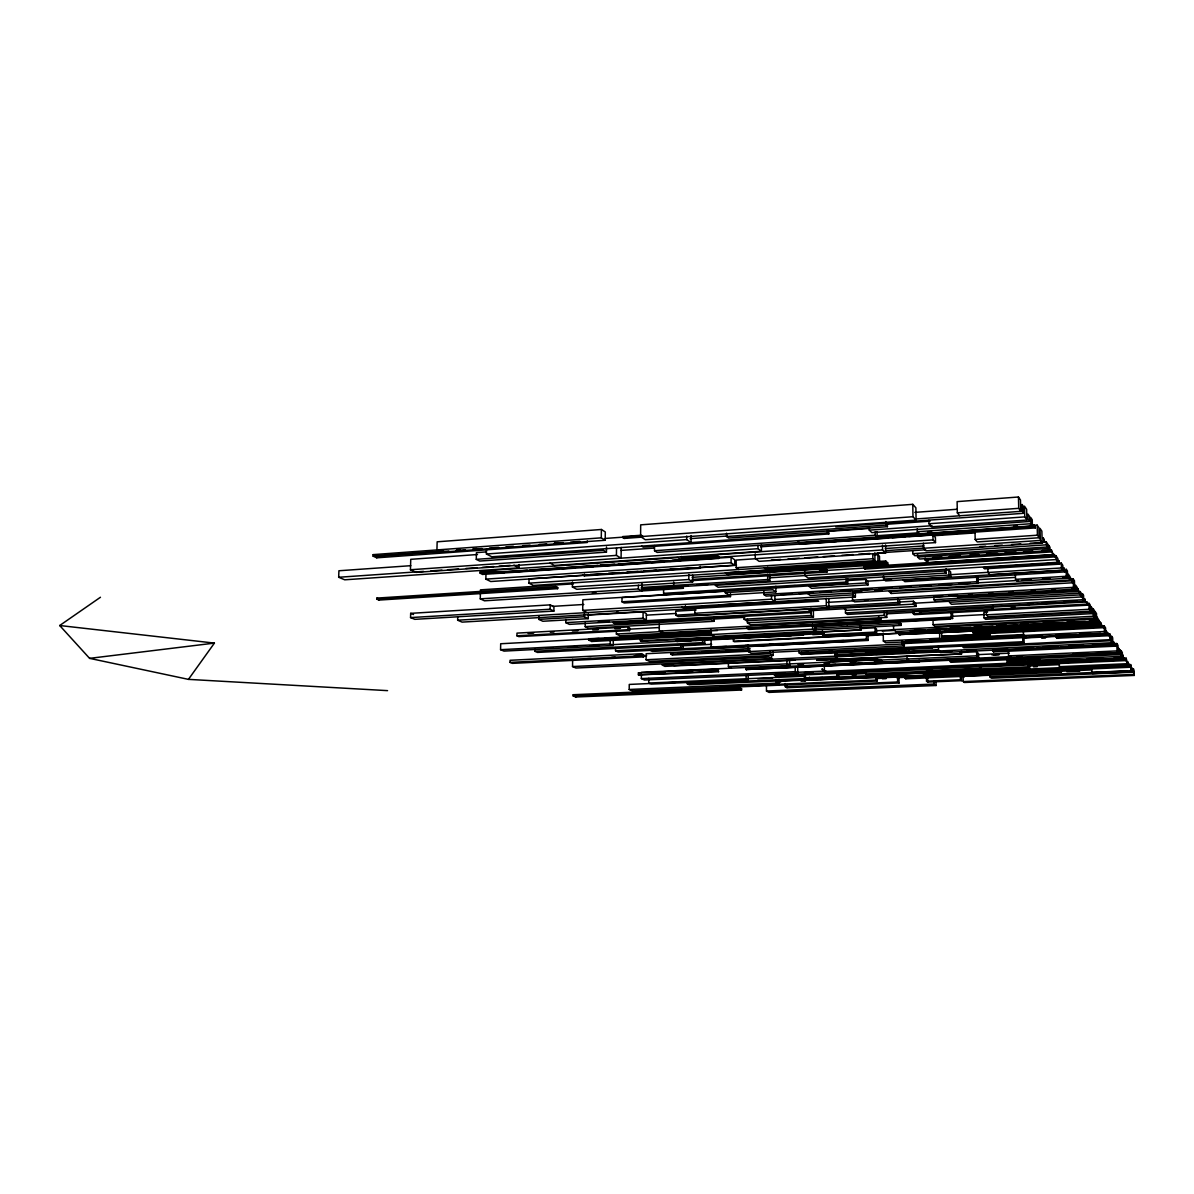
<?xml version="1.0" encoding="UTF-8"?>
<svg xmlns="http://www.w3.org/2000/svg" width="1194" height="1194" viewBox="0 0 1194 1194"><rect width="100%" height="100%" fill="white"/><g stroke="black" fill="none" stroke-linecap="round" stroke-linejoin="round"><path stroke-width="1.5" d="M775.861 586.284L775.876 591.911L728.519 594.791L725.251 592.657L725.251 589.851M887.381 523.196L887.426 526.688L728.653 538.046L726.609 536.539L726.609 533.136M727.982 574.508L727.982 573.195L887.709 562.852L887.724 564.21L727.982 574.508L725.415 572.747L885.739 562.344L887.724 564.21M731.37 668.207L728.415 666.61L728.415 662.118M724.907 591.254L622.029 597.567L621.984 601.791L624.163 602.985L730.489 596.597L730.489 593.716M731.086 557.21L734.773 559.852L734.773 565.359L731.086 562.747L731.086 557.21L703.236 559.105M915.499 629.328L915.544 632.432L734.355 641.745L733.429 641.208L733.429 638.193L734.355 638.745M702.594 639.984L704.818 641.223L704.803 643.85L702.579 642.611L702.594 639.984L695.221 640.372M815.472 624.701L815.517 631.163L714.236 636.492L710.878 634.581L710.893 629.79M868.038 634.969L868.098 640.417L713.281 648.208L711.117 647.014L711.131 639.939M585.269 622.82L585.209 626.626L588.582 628.283L714.027 621.298L714.027 617.417M716.878 555.807L716.878 557.091L718.773 558.419L718.773 557.135L716.878 555.807L681.744 558.21M718.549 671.715L717.579 669.207L638.417 672.879L638.402 674.834L718.549 671.715L717.579 669.207M573.404 583.851L480.481 589.851L480.272 598.851L484.48 600.806L683.386 588.329L680.953 585.821M683.222 643.939L683.207 648.73L680.759 647.432L615.537 650.745L615.567 647.581M685.431 605.731L685.416 609.104L681.908 607.03M691.072 535.524L691.042 542.613L686.699 539.598L686.714 536.031M692.669 575.254L692.639 581.941L688.834 579.508L688.848 574.463M828.815 598.537L828.89 607.656L697.953 615.119L694.818 613.268L694.833 607.895M582.791 574.986L584.418 575.896L700.236 568.24L700.236 566.389M748.683 651.252L672.446 655.028L670.715 654.148L670.729 652.536M672.446 655.028L672.446 653.417M673.7 582.03L673.67 585.448L676.132 586.955L769.861 581.075L769.846 574.15M899.619 599.851L899.679 604L678.237 616.611L675.729 615.179L675.744 611.164L696.102 609.985M676.968 641.551L675.819 639.775L676.968 641.551L803.517 635.133M680.759 647.432L680.789 644.238M681.401 559.941L677.819 557.598L492.54 570.284L496.913 572.478L681.401 559.941L681.416 556.449M565.837 619.507L565.777 622.641L569.359 624.372L646.327 620.014L646.372 613.671L643.103 611.865L587.941 615.089M773.13 650.775L773.145 655.387L649.417 661.372L646.103 659.76L646.148 653.73L750.101 648.566M748.16 675.043L748.175 679.834L651.043 684.102L648.73 683.043L648.775 678.326M1035.332 527.927L1035.302 526.584L799.831 542.986L797.786 541.285L799.846 544.27L1035.332 527.927L1034.094 526.091L657.148 552.419L654.521 550.718L654.551 545.539M881.082 617.402L881.142 621.134L662.64 632.91L659.267 631.104L659.312 623.91M665.804 594.672L663.58 593.358L663.61 588.746M629.581 630.566L627.895 629.701L627.91 626.969L516.987 633.118L516.942 635.79L518.853 636.626L629.581 630.566L629.611 627.85L627.91 626.969M778.995 679.446L779.025 684.61L632.417 690.878L629.208 689.475L629.253 684.431L649.73 683.52M641.999 583.597L641.939 590.985L638.372 588.926L638.402 585.209M640.596 536.628L640.685 524.853L912.783 504.331L915.888 507.808L916.082 520.121L645.327 539.733L640.596 536.628L912.977 516.718L916.082 520.121M639.491 675.341L639.506 673.371L638.417 672.879M861.173 626.91L861.202 629.895L641.656 641.402L640.402 640.76L640.432 637.894M797.711 666.655L797.756 673.147L644.447 680.013L641.357 678.595L641.387 673.849M643.581 656.879L641.491 655.864L641.506 653.715L510.062 660.297L510.017 662.386L512.42 663.357L643.581 656.879L643.596 654.745L641.506 653.715M641.656 641.402L641.685 638.536M646.327 620.014L643.059 618.238L643.103 611.865M613.313 639.387L613.253 645.432L610.209 643.954L610.253 639.402M621.208 547.419L621.089 558.21L616.432 555.389L616.522 548.15M717.445 630.536L619.88 635.79L616.373 634.029L616.402 631.268M642.685 537.076L624.178 538.419L622.925 537.628L622.94 536.569L641.476 535.211M624.178 538.419L622.94 536.569M591.746 641.491L591.761 640.253L588.702 638.79L588.687 640.044L591.746 641.491L714.087 635.014M605.209 540.255L601.283 537.837L601.388 529.479L437.153 541.807L436.929 549.897L441.541 552.18L605.209 540.255L605.298 531.942L601.388 529.479M485.645 551.956L476.436 552.628L476.272 559.344L479.675 561.061L606.448 552.121L606.507 546.986M771.548 654.969L771.563 658.67L575.941 668.028L572.538 666.551L572.642 659.386M573.21 695.983L573.224 694.714L739.474 687.654L741.549 688.729L741.549 690.028L575.777 696.997L573.21 695.983L739.474 688.968L741.549 690.028M575.777 696.997L575.792 695.729L573.224 694.714M586.97 612.582L582.702 610.403L582.851 599.776L847.755 583.523L847.71 578.762M584.418 575.896L584.448 574.09M588.299 613.91L588.239 618.656L584.403 616.731L584.448 613.552M587.299 540.912L587.269 542.509L376.752 557.822L373.14 556.165L373.185 554.628L601.283 537.837M555.882 586.567L555.867 587.702L557.673 588.657L557.688 587.523L555.882 586.567L376.871 598.09L376.826 599.179L378.961 600.075L557.673 588.657M692.639 581.941L576.777 589.299L572.419 586.97L572.493 582.03M588.239 618.656L542.837 621.268L538.822 619.373L538.882 616.223M553.882 611.074L550.135 609.238L550.21 604.865L410.676 613.343L410.557 617.582L414.84 619.343L553.882 611.074L553.956 606.731L550.21 604.865M410.811 565.687L338.917 570.762L338.678 577.269L344.723 579.806L519.091 567.851L519.151 564.508M767.682 567.254L767.697 570.254L533.449 585.448L528.987 583.165L529.061 578.836L588.343 574.896M704.803 643.85L537.479 652.431L534.778 651.267L534.822 648.73M613.253 645.432L503.987 651.103L500.57 649.685L500.689 643.745L599.134 638.491M482.645 574.418L482.674 573.195L480.197 571.971L480.167 573.21L482.645 574.418L718.773 558.419M734.773 565.359L490.734 581.523L485.854 579.12L485.973 573.836M828.785 531.226L828.8 533.957L827.591 532.882L491.824 556.792L486.421 554.001L486.54 548.852M685.431 607.627L816.935 599.925L818.696 601.239L462.108 622.119L457.645 620.208L457.72 616.955M761.384 544.942L761.399 551.27L757.996 548.688L416.139 572.374L410.452 569.747L410.751 559.329L477.496 554.523M376.752 557.822L376.797 556.285L373.185 554.628M378.961 600.075L379.005 598.97L376.871 598.09M59.7 625.522L89.595 658.357L188.443 679.371L214.413 643.103L59.7 625.522L100.46 597.254M89.595 658.357L214.413 643.103M1018.452 497.002L1018.736 508.331L1020.766 511.286L1020.467 500.017L1018.452 497.002L957.11 501.629L957.334 512.838L959.707 515.718M914.858 512.375L957.349 509.241M605.194 538.449L623.716 537.091M629.283 536.673L638.551 536.002M957.334 512.838L1018.736 508.331M624.178 537.36L642.7 536.002M622.925 537.628L641.476 536.27M373.14 556.165L443.526 551.016M456.496 550.076L460.197 549.807M473.167 548.852L476.869 548.583M554.673 542.897L558.374 542.628M376.797 556.285L448.81 551.031M456.198 550.479L465.436 549.807M472.824 549.27L482.048 548.598M489.436 548.061L498.674 547.389M506.047 546.837L513.435 546.3M522.673 545.628L530.061 545.091M539.285 544.419L546.673 543.882M554.061 543.345L563.299 542.658M570.672 542.121L579.911 541.449M914.962 519.032L1022.213 511.241L1023.616 513.301L835.725 526.882M885.844 524.33L930.126 521.151M690.028 538.673L727.191 536.002M726.609 536.539L885.844 525.076L887.426 526.688M486.421 554.001L686.699 539.598M928.977 523.748L1024.751 516.898L1026.915 520.032L931.693 526.793L928.977 523.748L928.902 520.226M828.83 531.345L869.605 528.435M869.247 527.076L869.292 530.151L932.051 525.688M828.8 533.957L643.238 547.136L641.671 546.136M476.272 559.344L603.448 550.315L606.448 552.121M620.671 550.434L654.073 548.076M1029.825 521.45L1028.049 518.853L1027.93 514.107L1029.706 516.718L1029.825 521.45L871.829 532.614L869.292 530.151M917.335 531.703L1030.885 523.733L1032.392 525.912L919.305 533.808L917.335 531.703L917.276 528.658M654.521 550.718L875.262 535.24L877.157 537.076L877.083 531.688M877.784 535.673L918.708 532.808M928.007 532.166L931.723 531.897M1013.587 526.166L1017.303 525.912M1030.332 525.002L1034.049 524.733L1035.302 526.584M1031.676 525.509L1037.153 525.121L1038.914 527.718L1039.183 537.748L977.244 541.927L975.185 539.434L975.005 531.121M410.452 569.747L616.432 555.389M760.503 546.792L836.531 541.509M840.233 541.255L853.217 540.345M856.919 540.091L888.44 537.897M892.142 537.643L905.127 536.748M908.828 536.479L932.932 534.808L935.409 537.539L935.499 542.598L719.579 557.27L715.997 554.762L933.021 539.897L935.499 542.598M932.574 535.837L975.185 532.897M338.678 577.269L423.527 571.389M430.9 570.881L441.959 570.12M447.496 569.732L458.571 568.971M465.944 568.448L477.003 567.687M482.54 567.314L493.6 566.538M499.137 566.165L510.211 565.389M761.399 551.27L554.419 565.463L550.031 563.061M480.197 571.971L494.988 570.971M975.185 539.434L1037.437 535.196L1039.183 537.748M480.167 573.21L527.285 570.165M530.091 569.807L562.613 567.762M566.329 567.508L597.925 565.359M600.373 565.031L614.656 564.225M618.388 563.971L649.984 561.822M653.7 561.568L668.58 560.553M672.297 560.299L718.773 557.135M493.406 573.329L504.54 572.583M510.122 572.195L523.121 571.314M526.823 571.06L539.822 570.18M545.404 569.807L558.404 568.926M562.105 568.672L575.105 567.792M580.687 567.419L593.672 566.538M597.388 566.284L610.388 565.404M615.955 565.016L628.954 564.135M632.671 563.881L645.67 563.001M651.237 562.628L664.237 561.747M669.804 561.374L680.953 560.613M686.52 560.24L699.52 559.359M885.351 548.524L924.037 545.912M755.265 553.837L755.265 558.523L759.086 561.344L885.649 552.912L882.56 549.956L736.176 560.061L736.176 567.717L738.788 569.553M885.381 550.688L924.081 548.091M923.514 548.27L1040.362 540.434L1042.198 543.106L925.977 550.852L923.514 548.27L923.425 543.225M485.854 579.12L731.086 562.747M771.369 560.046L780.652 559.434M788.085 558.926L799.234 558.195M804.801 557.822L817.8 556.941M823.367 556.583L834.516 555.837M841.949 555.329L853.083 554.598M858.65 554.225L869.799 553.479M877.232 552.986L925.693 549.777M1042.466 541.972L1046.183 541.733L1047.645 543.897L1047.735 546.971L914.798 555.717L912.768 553.658L912.723 550.643M980.11 546.583L985.662 546.21M994.9 545.598L1002.303 545.106M1011.557 544.494L1020.795 543.867M1030.049 543.255L1044.84 542.27L1043.257 537.897L1044.84 542.27M874.172 554.986L877.859 554.732L879.5 556.285L879.59 562.867L804.234 567.762L802.368 566.284M590.149 574.493L601.209 573.762M608.567 573.284L619.626 572.553M626.984 572.06L638.044 571.329M643.566 570.956L656.461 570.105M661.983 569.732L674.879 568.881M680.401 568.523L691.445 567.792M599.463 574.165L606.865 573.672M616.134 573.06L623.537 572.568M634.656 571.836L642.059 571.344M653.178 570.613L660.595 570.12M669.849 569.508L679.117 568.896M690.222 568.15L695.789 567.792M699.49 567.538L736.534 565.09M912.768 553.658L1046.272 544.822L1047.735 546.971M736.176 567.717L872.844 558.732L874.948 560.658L874.844 552.837M917.619 557.061L1048.675 548.479L1050.078 550.538L919.559 559.031L917.619 557.061L917.574 553.792M528.987 583.165L874.948 560.658M932.574 557.613L941.857 557.016M949.29 556.523L960.424 555.807M969.707 555.195L978.976 554.598M986.408 554.106L997.542 553.389M1004.975 552.897L1016.109 552.165M1023.527 551.688L1032.81 551.076M1042.093 550.479L1051.377 549.867L1053.406 554.822L927.902 562.881L925.186 560.105L925.156 558.105M767.787 568.672L877.948 561.344L879.59 562.867M880.187 561.344L885.724 560.986L887.709 562.852M925.186 560.105L1051.436 551.912L1053.406 554.822M692.147 577.329L825.591 568.732L826.979 569.866L826.994 572.03L691.983 580.642M863.755 566.747L1054.272 554.494L1055.033 555.613L1055.063 556.882L864.963 569.031L863.755 566.747L864.963 569.031M819.577 570.344L826.979 569.866M376.826 599.179L557.688 587.523M863.769 567.986L1055.033 555.613M827.114 570.433L868.038 567.807M884.784 566.732L888.515 566.493M903.395 565.538L907.112 565.299M921.992 564.344L925.723 564.105M940.603 563.15L944.32 562.911M959.215 561.971L962.931 561.732M977.811 560.777L981.528 560.538M996.423 559.583L1000.139 559.344M1015.019 558.389L1018.751 558.15M1052.227 556.001L1055.959 555.762L1057.824 558.523L1057.929 562.299L808.054 578L804.816 575.493L804.786 571.866M572.419 586.97L688.834 579.508M692.147 579.448L825.606 570.896L826.994 572.03M769.22 577.866L1056.063 559.568L1057.929 562.299M641.282 587.493L767.697 579.523L769.861 581.075M641.268 588.478L679.729 586.06L683.386 588.329M480.272 598.851L638.372 588.926M682.222 586.045L687.804 585.687M697.117 585.105L708.281 584.403M945.2 570.254L948.827 570.031L950.648 571.956L950.752 576.926L885.664 580.926L883.59 579.06L883.545 575.777M1058.794 562.881L983.498 567.613L984.557 568.837L1059.645 564.135L1058.72 560.508L1059.645 564.135M1000.691 566.896L1006.199 566.553M1020.885 565.628L1024.556 565.404M1039.258 564.478L1044.765 564.135M1057.615 563.329L1061.287 563.105L1062.809 565.344L1062.944 570.165L989.811 574.657L987.945 572.493L987.841 567.702M592.328 593.015L596.045 592.791M642.506 589.881L683.386 587.329M946.126 573.045L718.087 587.224L715.251 585.358L944.215 571.03L946.126 573.045L946.051 568.807M847.427 580.582L865.74 579.448L868.008 581.418L868.053 584.881L811.517 588.329L809.025 586.418L865.784 582.941L868.053 584.881M949.334 574.732L988.065 572.329M883.59 579.06L948.931 575.03L950.752 576.926M987.945 572.493L1061.436 567.956L1062.944 570.165M663.58 593.358L846.053 582.105L847.755 583.523M791.592 585.851L795.294 585.627M865.59 581.299L891.485 579.702M1063.764 570.344L903.276 580.194L904.843 581.657L1064.809 571.896L1063.69 567.657L1064.809 571.896M725.251 592.657L772.831 589.746L775.876 591.911M977.528 579.687L1014.572 577.448M621.984 601.791L728.579 595.343L730.489 596.597M552.3 606.388L583.791 604.477M1015.512 579.344L1066.302 576.284L1067.645 578.239L1017.064 581.269L1015.512 579.344L1015.378 573.911M763.847 594.522L976.752 581.702L978.259 583.373L766.1 596.075L763.847 594.522L763.847 591.045M780.682 594.657L791.771 594M799.174 593.552L812.651 592.776M820.069 592.328L831.188 591.657M840.457 591.105L851.576 590.433M860.844 589.881L871.963 589.209M879.366 588.776L892.336 587.985M899.754 587.552L910.873 586.881M920.141 586.329L931.26 585.657M938.678 585.209L951.648 584.433M959.066 583.985L970.185 583.314M977.587 582.881L1018.363 580.433M1022.064 580.209L1031.332 579.657M1042.452 578.986L1049.869 578.538M1062.839 577.762L1068.406 577.433L1070.182 580.045L810.308 595.507L807.099 593.105M410.557 617.582L550.135 609.238M854.277 592.045L861.71 591.597M874.695 590.821L882.112 590.373M1069.511 579.194L1073.227 578.971L1074.451 580.777L1074.704 589.12L854.576 601.851L852.516 600.194L852.486 596.985M1070.988 580.851L889.187 591.642L891.261 593.478L1072.302 582.791L1070.914 578.389L1072.302 582.791M582.702 610.403L771.533 599.209L774.891 601.537L774.876 596.06M775.145 599.478L852.829 594.881L855.397 596.97L855.352 592.433M457.645 620.208L774.891 601.537M719.131 604.97L855.397 596.97M852.516 600.194L1073.481 587.344L1074.704 589.12M827.517 602.373L853.441 600.866M864.546 600.224L868.247 600M538.822 619.373L584.403 616.731M968.558 594.254L972.259 594.045M988.886 593.075L992.587 592.866M1009.214 591.896L1012.915 591.687M1031.392 590.612L1035.094 590.388M1051.72 589.433L1055.421 589.209M1072.048 588.254L1075.749 588.03L1077.286 590.284L957.767 597.164L955.633 595M943.126 596.373L933.902 596.91L933.947 599.687L935.678 601.343L1079.227 593.149L1077.958 588.582L1079.227 593.149M948.678 596.06L957.901 595.522M646.267 615.164L675.894 613.462M694.818 613.268L826.308 605.716L828.89 607.656M933.947 599.687L1078.048 591.418M898.754 602.074L913.41 601.224L915.962 603.537L916.007 606.418L846.68 610.328L843.785 608.089L913.455 604.134L916.007 606.418M675.729 615.179L696.102 614.014M827.561 606.492L897.918 602.463L899.679 604M565.777 622.641L643.059 618.238M913.932 603.268L949.126 601.269M598.224 622.074L609.328 621.447M1080.227 594.881L949.424 602.298L951.439 604.283L1081.63 596.94L1081.525 593.567L1080.107 591.478L1080.227 594.881L1081.63 596.94M812.084 610.582L845.337 608.701M810.816 612.597L809.219 611.462L612.88 622.552L614.955 623.611L810.816 612.597L810.786 608.358M713.221 619.089L744.802 617.313M585.209 626.626L711.131 619.567L714.027 621.298M845.471 612.955L1082.659 599.716L1083.749 601.313L847.412 614.432L845.471 612.955L845.427 608.612M744.116 615.761L744.116 619.208L811.189 615.477L813.427 617.074L813.383 610.134L811.144 608.507L811.189 615.477M1033.153 603.582L1027.631 603.895L1028.691 605.164L1028.646 603.224M1042.347 603.074L1055.227 602.358M1064.421 601.851L1077.301 601.134M813.427 617.074L746.593 620.776L744.116 619.208M990.796 607.209L1086.824 601.895L1087.54 602.955L1087.615 605.179L914.395 614.671L913.276 613.686L913.231 611.507L920.619 611.104M528.121 633.447L533.658 633.148M550.27 632.223L553.956 632.029M572.404 630.999L577.941 630.701M592.702 629.88L598.239 629.581M614.85 628.656L620.387 628.357M885.948 613.88L913.828 612.343M1011.199 607.164L1014.915 606.955M629.357 629.178L658.924 627.551M747.414 619.402L747.429 622.85L884.261 615.328L886.769 617.388L886.709 612.119M913.276 613.686L1086.898 604.134L1087.615 605.179M516.942 635.79L627.895 629.701M886.769 617.388L750.563 624.82L747.429 622.85M987.587 612.089L983.901 612.283L984.02 617.82L985.468 619.313L1092.256 613.626L1092.077 608.015L1091.017 606.448L1091.212 612.089L1092.256 613.626M659.267 631.104L878.709 619.193L881.142 621.134M616.373 634.029L662.58 631.522M951.603 616.343L985.14 614.537M986.393 614.835L1089.107 609.298L1090.45 611.238L988.199 616.731L986.393 614.835L986.289 610.238M952.618 618.507L951.14 617.104L746.563 628.134L748.698 629.447L952.618 618.507L952.484 611.731M851.337 623.358L864.247 622.671M875.306 622.074L886.366 621.477M897.425 620.88L908.485 620.283M919.544 619.701L930.604 619.104M941.663 618.507L949.036 618.104L950.185 619.179L814.263 626.507M588.702 638.79L711.46 632.223M604.701 638.193L610.268 637.894M984.02 617.82L1091.212 612.089M588.687 640.044L711.46 633.507M814.263 628.238L901.037 623.641L901.067 625.402L814.771 629.969M591.761 640.253L710.385 633.939M653.476 637.193L657.193 636.999M675.834 636.014L679.55 635.82M698.192 634.82L701.908 634.626M710.878 634.581L812.636 629.178L815.517 631.163M933.111 624.716L1093.42 616.268L1094.659 618.059L935.021 626.417L933.111 624.716L933.021 619.193M860.546 628.566L875.053 627.79L876.545 628.954L876.59 633.223L824.099 635.939L822.472 634.805L822.442 630.566M640.402 640.76L861.202 629.895M500.57 649.685L610.209 643.954M680.67 640.208L697.266 639.342M702.803 639.059L719.4 638.178M724.922 637.894L741.534 637.029M748.907 636.641L765.503 635.775M771.04 635.492L791.324 634.432L791.324 635.611L675.804 640.939M893.59 629.626L1095.331 619.104L1096.734 621.134L895.948 631.536L893.59 629.626L893.545 625.954M740.832 637.805L755.638 637.044M763.041 636.656L779.697 635.79M787.1 635.402L824.129 633.477M875.948 630.775L894.455 629.805M545.882 648.148L553.27 647.76M568.016 646.999L577.224 646.521M590.134 645.85L599.358 645.357M612.253 644.685L691.52 640.566M812.741 634.656L823.83 634.074M882.232 631.044L895.172 630.372M950.14 627.94L959.439 627.462M974.319 626.686L981.766 626.298M998.497 625.432L1005.93 625.044M1020.81 624.268L1028.243 623.88M1043.123 623.104L1052.421 622.626M1067.302 621.85L1074.734 621.477M1089.615 620.701L1098.913 620.208L1100.152 623.059L950.14 630.775L948.305 629.104L1098.958 621.313L1100.152 623.059M822.472 634.805L875.112 632.074L876.59 633.223M909.932 630.566L924.708 629.805M928.395 629.611L946.872 628.656M950.558 628.462L970.871 627.417M974.573 627.223L993.035 626.268M996.736 626.074L1017.049 625.014M1020.736 624.835L1039.213 623.88M1042.899 623.686L1063.212 622.626M1066.914 622.432L1085.376 621.477M1089.077 621.283L1098.301 620.805L1097.241 617.298L1098.301 620.805M895.963 632.417L899.589 632.223M915.947 631.387L939.559 630.163L939.708 638.223L941.767 640.029L941.618 632.014M534.778 651.267L702.579 642.611M1100.107 621.984L950.111 629.716L950.14 630.775M733.429 641.208L915.544 632.432M898.963 633.104L1101.226 623.417L1101.271 624.925L898.978 634.566L898.963 633.104L907.156 633.372M921.947 632.626L940.424 631.671M944.126 631.477L1101.226 623.417M866.71 635.701L883.366 634.85M898.978 634.566L1101.271 624.925M681.893 645.835L711.654 644.312M972.916 632.089L1102.42 625.492L1103.346 626.835L1103.375 627.686L974.274 634.208L972.916 632.089L974.274 634.208M1028.9 629.85L1039.929 629.298M1052.795 628.641L1063.839 628.074M1076.704 627.417L1087.734 626.865M1100.614 626.208L1104.286 626.014L1105.569 627.925L1105.748 633.387L1025.198 637.372L1022.631 634.596L941.305 638.656M972.931 632.91L1102.45 626.328L1103.375 627.686M974.259 633.387L1103.346 626.835M711.117 647.014L866.411 639.148L868.098 640.417M713.505 647.163L618.179 652.014L615.537 650.745M720.937 646.79L726.519 646.506M745.116 645.566L748.832 645.372M769.294 644.342L773.011 644.163M793.473 643.118L797.189 642.939M839.964 640.775L843.68 640.581M941.872 636.223L990.05 634.074L990.08 635.506L942.185 637.909M942.156 636.492L990.05 634.074M852.68 641.327L652.372 651.417L650.267 650.357M941.902 637.656L990.08 635.506M883.247 633.074L883.351 641.044L939.708 638.223M905.739 641.193L918.738 640.551M929.887 639.999L1024.601 635.268M1105.748 633.387L1104.465 631.507L1023.527 635.536L1023.377 630.133M636.208 655.103L643.596 654.745M678.028 653.133L694.759 652.312M702.191 651.939L718.922 651.103M726.37 650.73L743.101 649.909M941.767 640.029L885.664 642.82L883.351 641.044M903.903 642.163L1024.631 636.163M670.715 654.148L750.116 650.208M510.017 662.386L641.491 655.864M1025.84 636.641L903.679 642.7L903.694 643.566L1107.301 633.507L1106.331 631.193L1107.301 633.507M1031.392 636.357L1042.496 635.805M1055.451 635.163L1066.555 634.611M1079.51 633.969L1090.615 633.417M587.448 658.655L591.149 658.476M611.522 657.461L615.223 657.282M633.73 656.357L639.297 656.088M642.999 655.909L646.7 655.715M1104.196 633.193L1107.883 633.014L1108.51 635.73L1057.003 638.253L1056.332 637.432L1056.272 635.566L1076.555 634.566M1080.242 634.387L1100.51 633.387M748.325 645.044L748.325 651.596L902.022 644.014L904.321 645.835L904.276 642.476M1024.064 637.999L1060.63 636.208M1080.854 635.208L1086.376 634.939M1104.763 634.029L1108.45 633.85M1041.72 638.208L1045.437 638.029M1056.332 637.432L1107.942 634.895L1108.51 635.73M904.321 645.835L751.324 653.327L748.325 651.596M646.103 659.76L770.339 653.7L773.145 655.387M1024.124 643.133L1022.825 641.73L800.875 652.536L802.95 653.849L1024.124 643.133L1023.989 637.805M799.159 650.82L799.174 652.984L808.428 652.536M828.77 651.551L832.472 651.372M854.665 650.297L858.367 650.118M878.709 649.118L882.411 648.939M902.768 647.954L906.47 647.775M799.174 652.984L801.517 654.461L932.35 648.148L930.514 646.611M1109.898 639.7L962.737 646.805L963.856 647.805L1110.614 640.745L1109.704 633.76L1110.614 640.745M572.538 666.551L768.906 657.103L771.563 658.67M835.979 654.581L867.605 653.073M875.038 652.715L878.769 652.536M899.231 651.551L904.813 651.282M908.53 651.103L938.29 649.67M837.024 655.282L853.725 654.491M861.158 654.133L870.441 653.685M885.291 652.984L894.575 652.536M911.291 651.73L929.857 650.849M935.424 650.581L939.141 650.402M908.559 652.133L867.456 654.103L865.575 652.76L906.828 650.775L908.559 652.133L908.515 649.163M938.529 651.014L1111.718 642.745L1112.898 644.462L940.454 652.64L938.529 651.014L938.439 646.118M837.248 657.849L834.785 656.207L670.879 664.028L674.013 665.58L837.248 657.849L837.203 652.715M835.994 656.088L938.32 651.208M849.949 655.61L864.725 654.909M875.814 654.387L890.605 653.67M901.694 653.148L914.634 652.536M925.723 651.999L940.499 651.297M673.103 664.431L662.043 664.954L664.909 666.356L795.264 660.192M837.039 656.775L952.17 651.312M967.021 650.596L976.319 650.163M993.02 649.357L1002.318 648.924M1017.169 648.208L1020.885 648.043M1113.121 643.67L1116.793 643.506L1118.002 645.282L1118.256 652.655L745.996 669.506L745.996 668.297L978.602 657.521L978.513 653.521L976.617 651.76L960.14 652.551M1007.527 648.969L992.692 649.67L992.721 651.014L993.632 651.894L1115.763 646.148L1115.092 643.864L1092.51 644.939M1018.646 648.446L1033.482 647.73M1042.765 647.297L1057.824 646.596M1068.72 646.058L1083.555 645.357M1002.856 650.133L993.602 650.566L993.632 651.894M1010.258 649.775L1028.75 648.894M1036.153 648.551L1052.809 647.76M1060.212 647.417L1078.704 646.536M1086.107 646.193L1102.763 645.402M1112.017 644.954L1115.718 644.79M992.721 651.014L1115.136 645.223L1115.763 646.148M961.558 653.954L816.696 660.163L961.558 653.954L961.483 650.909M831.069 660.998L877.471 658.819L877.486 659.595L832.173 661.715L831.069 660.222L832.173 661.715M977.662 654.655L1009.214 653.178M728.415 666.61L786.906 663.879L789.607 665.506L789.577 659.476M788.936 663.924L880.441 659.67L881.694 660.581L881.739 663.043L783.115 667.58L781.637 666.715M824.323 662.685L829.905 662.416M850.397 661.476L855.979 661.207M874.59 660.342L908.112 658.789M991.901 654.879L999.363 654.536M907.067 656.387L907.112 659.028L976.707 655.804L978.602 657.521M993.468 654.879L999.02 654.611M797.995 664.461L803.577 664.207M824.039 663.252L829.621 662.998M850.083 662.043L855.665 661.789M874.262 660.924L881.694 660.581M641.402 672.267L789.607 665.506M1008.393 650.476L1008.527 655.924L1117.047 650.909L1118.256 652.655M652.387 672.789L665.252 672.192M678.117 671.595L692.818 670.924M703.848 670.401L718.564 669.73M745.996 668.297L783.727 666.879M798.607 666.192L809.756 665.685M824.636 664.998L835.8 664.476M850.665 663.789L861.829 663.282M876.709 662.595L913.903 660.879M1011.154 656.596L910.903 661.222L912.067 662.103M1016.721 656.342L1022.288 656.088M745.996 669.506L919.499 661.864L919.484 660.625M1119.465 652.446L1118.674 648.252L1119.465 652.446L1073.943 654.536L1073.137 653.551M638.402 674.834L717.564 671.207M1120.032 653.566L949.827 661.342L950.961 662.297L1120.718 654.566L1119.897 649.79L1120.718 654.566M1051.257 660.849L1009.885 662.043L1009.84 660.327L1039.496 658.984M1009.84 660.327L1025.288 660.297M1034.541 659.879L1040.093 659.625M1038.541 660.103L1121.3 656.357L1122.509 658.118L1040.138 661.819L1038.541 660.103L1038.467 657.282M641.357 678.595L795.234 671.655L797.756 673.147M1009.885 662.043L1039.541 660.7M777.966 673.177L785.354 672.834M796.428 672.341L825.949 671.013M1060.511 660.431L1077.167 659.685M1086.421 659.267L1103.077 658.521M1114.181 658.013L1123.435 657.596L1122.927 655.193L1123.435 657.596M824.353 666.192L824.397 671.461L1007.02 663.267L1008.512 664.715L774.294 675.207L775.966 676.162L932.41 669.207M804.472 672.625L811.666 672.312M1007.736 663.431L1126.196 658.222L1127.136 664.834L1126.196 658.222M809.472 672.789L813.204 672.625M987.334 665.118L1002.184 664.461M1007.751 664.207L1124.673 658.984L1125.778 660.595L979.781 667.073M1011.602 664.595L1015.288 664.431M979.767 666.312L1125.748 659.804L1125.778 660.595M980.796 668.207L927.469 670.565L925.41 668.953L978.961 666.565L980.796 668.207L980.722 665.028M1027.959 666.058L1059.362 664.67M648.73 683.043L805.711 676.147M837.845 674.789L865.531 673.565M662.774 682.953L675.804 682.371M757.727 678.774L772.622 678.117M865.829 673.953L1028.288 666.804L1029.646 668.177L867.769 675.267L865.829 673.953L865.784 671.103M1033.556 666.834L1037.273 666.67M852.262 675.192L855.934 675.028M804.472 674.371L804.502 677.864L836.89 676.446L838.606 677.535L838.561 672.282M1059.317 663.043L1059.421 666.685L1126.39 663.745M809.816 678.147L822.741 677.58M900.306 674.192L929.857 672.894M899.097 674.729L904.634 674.491M923.081 673.685L1127.852 664.715L1128.524 665.715L929.439 674.371L928.216 673.431M838.606 677.535L806.323 678.938L804.502 677.864M900.142 675.371L837.561 678.088L836.024 677.132L898.769 674.386L900.142 675.371L900.097 673.088M809.472 679.535L689.236 684.774L686.998 683.699L807.592 678.431L809.472 679.535L809.457 677.192M777.324 681.296L807.054 680.013M820.054 679.446L834.904 678.804M849.77 678.162L862.769 677.595M804.278 678.386L804.293 680.267L980.289 673.132L980.244 671.192M1129.181 666.207L1009.915 671.371L1010.975 672.386L1129.912 667.252L1129.121 664.163L1129.912 667.252M931.783 675.162L940.693 674.774M804.293 680.267L980.289 673.132M776.995 682.237L780.712 682.072M801.084 681.192L805.502 681.043M877.321 677.953L897.575 677.073L899.007 678.088L899.082 682.983L786.995 687.699L785.264 686.729L785.249 683.535M904.574 676.714L1060.571 669.968L1061.376 670.879L1061.406 672.147L905.783 678.819L904.574 676.714L905.768 677.58L1061.376 670.879M876.321 678.565L885.635 678.162M896.798 677.685L913.559 676.953M629.208 689.475L776.369 683.147L779.025 684.61M882.47 678.789L886.142 678.64M904.589 677.953L1091.42 669.924M1134.3 675.416L1133.419 668.789L1134.3 675.416L964.379 682.49L963.245 681.565L963.125 676.088L983.483 675.222M1066.794 671.655L1079.749 671.103M877.112 680.998L875.814 680.117L719.743 686.804L721.4 687.64L877.112 680.998L877.068 677.908M1091.525 672.371L1130.897 670.7L1131.703 671.864L1092.45 673.52L1091.376 667.744M989.886 674.297L989.93 676.864L1126.599 671.058M575.792 695.729L741.549 688.729M785.264 686.729L897.649 681.983L899.082 682.983M1133.076 672.192L1132.046 668.177L1133.076 672.192L991.423 678.192L989.93 676.864M926.454 676.849L926.529 681.192L960.424 679.759L961.528 680.67L961.439 676.311M926.529 681.192L927.723 682.087L961.528 680.67M963.245 681.565L1133.628 674.431M766.458 684.849L766.473 691.027L934.186 684.043L936.096 685.49L936.006 680.729M936.096 685.49L769.04 692.401L766.473 691.027M188.443 679.371L387.557 690.639M410.676 613.343L413.527 614.522M513.898 565.135L519.091 567.851M616.91 611.641L619.208 612.865M748.175 679.834L746.131 678.744L746.131 675.535M824.397 671.461L826.576 672.819M791.324 634.432L790.338 633.775L790.338 634.954M698.818 567.299L700.236 568.24M877.486 659.595L876.456 658.088L877.471 658.819M881.739 663.043L880.471 662.148L880.441 659.67M764.339 567.792L767.697 570.254M845.8 623.656L847.203 624.701M907.112 659.028L909.321 660.73M963.125 676.088L964.259 677.043M961.409 674.849L960.304 673.938L960.424 679.759M901.067 625.402L899.052 623.731L899.022 621.97L901.037 623.641M913.231 611.507L914.365 612.507M921.067 613.388L919.216 611.731L991.289 607.746L992.856 609.447L992.766 605.716M1008.527 655.924L1010.228 657.61M1061.406 672.147L1060.571 669.968M1059.421 666.685L1060.362 667.744M1056.272 635.566L1057.003 638.253M1125.748 659.804L1124.658 658.192L1124.673 658.984M1055.063 556.882L1054.272 554.494M1131.703 671.864L1130.673 664.476L1130.897 670.7M1128.524 665.715L1127.733 661.655L1127.852 664.715M1122.509 658.118L1122.3 652.417L1121.106 650.64L1121.3 656.357M1116.793 643.506L1117.047 650.909M1115.092 643.864L1115.136 645.223M1112.898 644.462L1112.659 637.76L1111.48 636.014L1111.718 642.745M1107.883 633.014L1107.942 634.895M1104.286 626.014L1104.465 631.507M1102.42 625.492L1102.45 626.328M1100.764 622.731L1100.808 624.238M1098.913 620.208L1098.958 621.313M1096.734 621.134L1096.48 613.537L1095.092 611.477L1095.331 619.104M1094.659 618.059L1094.405 610.522L1093.182 608.701L1093.42 616.268M1090.45 611.238L1090.241 605.03L1088.913 603.045L1089.107 609.298M1086.824 601.895L1086.898 604.134M1083.749 601.313L1083.57 595.299L1082.465 593.672L1082.659 599.716M1077.286 590.284L1077.197 587.448L1075.66 585.179L1075.749 588.03M1073.227 578.971L1073.481 587.344M1070.182 580.045L1070.093 576.821L1068.302 574.195L1068.406 577.433M1067.645 578.239L1067.421 570.971L1066.078 568.986L1066.302 576.284M1061.287 563.105L1061.436 567.956M1055.959 555.762L1056.063 559.568M1051.377 549.867L1051.436 551.912M1050.078 550.538L1049.974 547.195L1048.571 545.136L1048.675 548.479M1046.183 541.733L1046.272 544.822M1042.198 543.106L1041.869 531.151L1040.019 528.405L1040.362 540.434M1037.153 525.121L1037.437 535.196M1034.049 524.733L1034.094 526.091M1032.392 525.912L1032.228 519.733L1030.72 517.509L1030.885 523.733M1026.915 520.032L1026.631 509.345L1024.467 506.152L1024.751 516.898M1029.556 665.252L1029.646 668.177M1028.213 663.864L1028.288 666.804M1023.616 513.301L1023.437 506.54L1022.034 504.45L1022.213 511.241M1022.631 634.596L1022.825 641.73M1010.93 670.386L1010.975 672.386M1010.497 660.969L1010.527 662.67M1008.393 659.282L1008.512 664.715M1006.945 659.625L1007.02 663.267M989.781 633.805L989.811 635.253M978.095 576.15L978.259 583.373M976.632 576.269L976.752 581.702M976.617 651.76L976.707 655.804M951.036 612L951.14 617.104M948.827 570.031L948.931 575.03M932.932 534.808L933.021 539.897M934.126 680.864L934.186 684.043M927.872 560.896L927.902 562.881M927.648 677.759L927.723 682.087M919.081 660.312L919.096 661.551M912.783 504.331L912.977 516.718M913.41 601.224L913.455 604.134M905.768 677.58L905.783 678.819M901.963 640.641L902.022 644.014M899.769 633.76L899.783 635.208M897.858 598.284L897.918 602.463M897.575 677.073L897.649 681.983M891.231 591.09L891.261 593.478M885.799 521.584L885.844 525.076M885.545 544.957L885.649 552.912M885.724 560.986L885.739 562.344M884.217 611.791L884.261 615.328M882.5 545.165L882.56 549.956M877.859 554.732L877.948 561.344M878.68 616.059L878.709 619.193M875.217 531.643L875.262 535.24M875.053 627.79L875.112 632.074M875.769 677.028L875.814 680.117M872.784 554.016L872.844 558.732M865.74 579.448L865.784 582.941M866.366 635.506L866.411 639.148M860.262 626.208L860.292 629.208M852.8 591.851L852.829 594.881M846.024 578.926L846.053 582.105M836.845 672.938L836.89 676.446M834.755 652.76L834.785 656.207M827.576 530.136L827.591 532.882M826.248 598.388L826.308 605.716M825.591 568.732L825.606 570.896M812.607 624.298L812.636 629.178M809.204 608.627L809.219 611.462M805.04 678.834L805.054 680.714M801.502 652.297L801.517 654.461M799.831 542.986L799.846 544.27M795.219 666.774L795.234 671.655M786.876 659.342L786.906 663.879M786.98 684.505L786.995 687.699M776.354 679.684L776.369 683.147M775.951 674.297L775.966 676.162M771.518 595.537L771.533 599.209M770.324 650.611L770.339 653.7M767.682 574.299L767.697 579.523M757.996 545.509L757.996 548.688M746.534 668.595L746.534 669.789M739.474 687.654L739.474 688.968M823.278 671.028L822.144 669.028L823.278 671.028M1114.405 643.133L1113.405 641.671L1114.42 643.894L1114.405 643.133M1085.54 602.015L1084.6 598.746L1085.54 602.015"/></g></svg>
